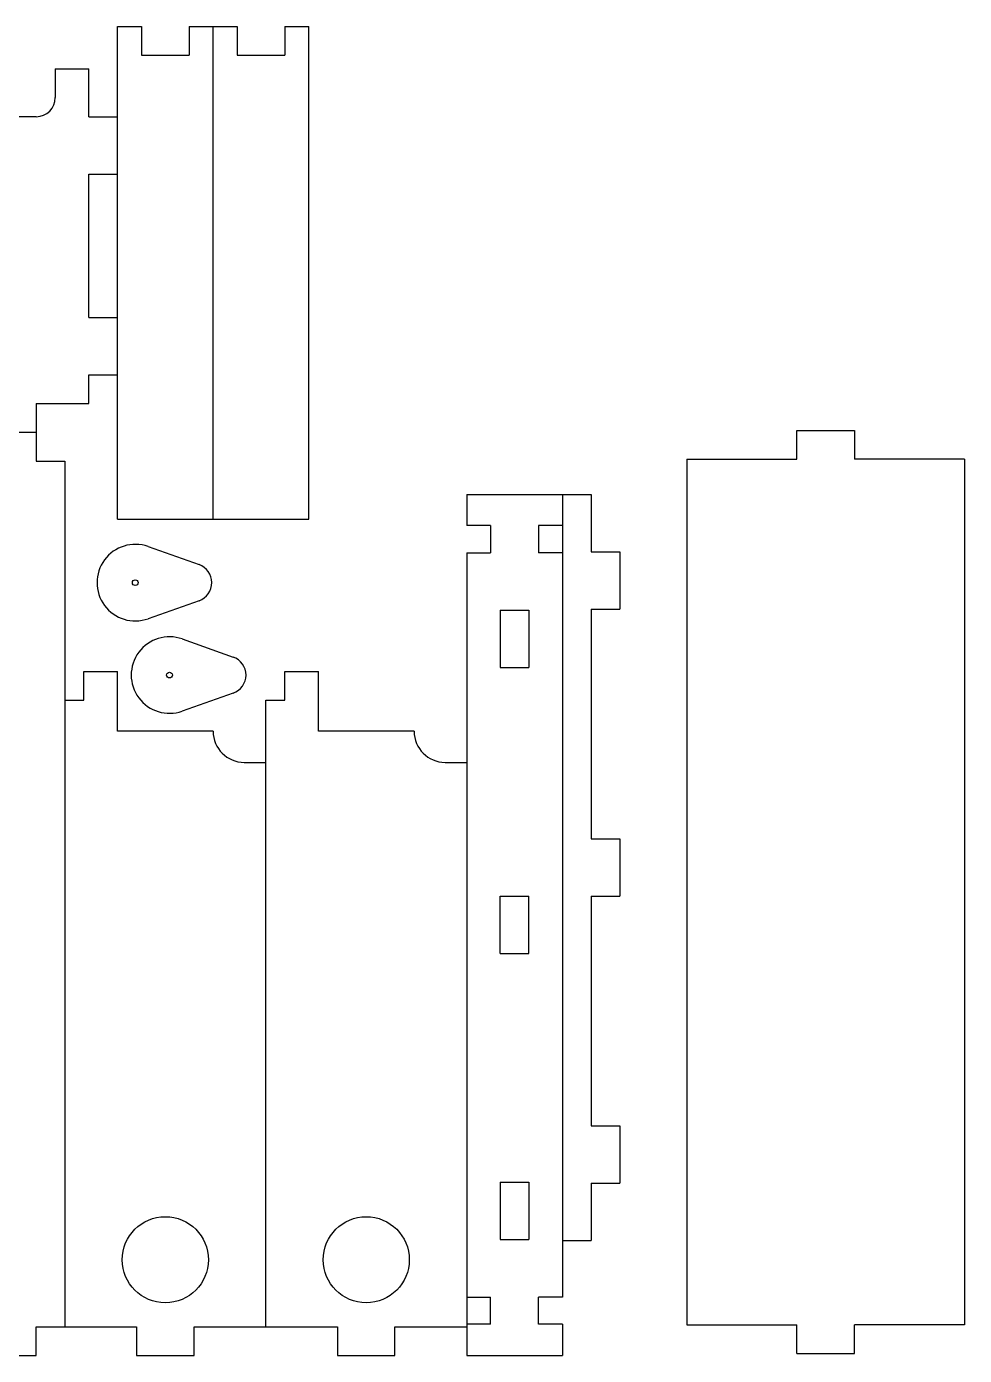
# Model space of a CAD drawing. Header units: millimetres. Extents: x -492 to -44, y 143 to 452.
# Drawn here: x -240 to -43.9, y 142.9 to 420.8 of the extents above; entities that cross this region are included whole.
import ezdxf

# ---------------------------------------------------------------- set-up
doc = ezdxf.new("R2010")
doc.units = ezdxf.units.MM

msp = doc.modelspace()

# ---------------------------------------------------------------- linework, layer by layer
at = {"color": 7, "linetype": 'Continuous', "lineweight": 25}
for p, q in [((-220.97, 317.79), (-220.97, 420.79)), ((-220.97, 420.79), (-215.97, 420.79)), ((-215.97, 420.79), (-215.97, 414.79)), ((-205.97, 420.79), (-195.97, 420.79)), ((-205.97, 420.79), (-205.97, 414.79)), ((-200.97, 317.79), (-200.97, 420.79)), ((-195.97, 420.79), (-195.97, 414.79)), ((-185.97, 420.79), (-185.97, 414.79)), ((-185.97, 420.79), (-180.97, 420.79)), ((-180.97, 317.79), (-180.97, 420.79)), ((-215.97, 414.79), (-205.97, 414.79)), ((-195.97, 414.79), (-185.97, 414.79)), ((-233.97, 411.95), (-226.97, 411.95)), ((-233.97, 411.95), (-233.97, 405.95)), ((-226.97, 401.95), (-226.97, 411.95)), ((-237.97, 401.95), (-249.97, 401.95)), ((-226.97, 401.95), (-220.97, 401.95)), ((-226.97, 389.95), (-220.97, 389.95)), ((-226.97, 359.95), (-226.97, 389.95)), ((-226.97, 359.95), (-220.97, 359.95)), ((-226.97, 347.95), (-220.97, 347.95)), ((-226.97, 341.95), (-226.97, 347.95)), ((-237.97, 341.95), (-226.97, 341.95)), ((-237.97, 341.95), (-237.97, 329.95)), ((-78.92, 330.35), (-78.92, 336.35)), ((-78.92, 336.35), (-66.92, 336.35)), ((-66.92, 336.35), (-66.92, 330.35)), ((-249.97, 335.95), (-237.97, 335.95)), ((-237.97, 329.95), (-231.97, 329.95)), ((-231.97, 329.95), (-231.97, 148.95)), ((-101.92, 330.35), (-78.92, 330.35)), ((-101.92, 330.35), (-101.92, 149.35)), ((-43.92, 330.35), (-66.92, 330.35)), ((-43.92, 330.35), (-43.92, 149.35)), ((-147.97, 322.95), (-121.97, 322.95)), ((-147.97, 322.95), (-147.97, 316.45)), ((-127.97, 322.95), (-127.97, 155.15)), ((-121.97, 322.95), (-121.97, 310.95)), ((-220.97, 317.79), (-180.97, 317.79)), ((-142.97, 316.45), (-147.97, 316.45)), ((-142.97, 316.45), (-142.97, 310.75)), ((-127.97, 316.45), (-132.97, 316.45)), ((-132.97, 316.45), (-132.97, 310.75)), ((-214.58, 312.06), (-203.91, 308.29)), ((-147.97, 310.75), (-147.97, 142.95)), ((-147.97, 310.75), (-142.97, 310.75)), ((-127.97, 310.75), (-132.97, 310.75)), ((-121.97, 310.95), (-115.97, 310.95)), ((-115.97, 310.95), (-115.97, 298.95)), ((-203.91, 300.74), (-214.58, 296.97)), ((-140.97, 298.75), (-140.97, 286.75)), ((-140.97, 298.75), (-134.97, 298.75)), ((-134.97, 298.75), (-134.97, 286.75)), ((-121.97, 298.95), (-115.97, 298.95)), ((-121.97, 298.95), (-121.97, 250.95)), ((-207.44, 292.74), (-196.77, 288.97)), ((-140.97, 286.75), (-134.97, 286.75)), ((-227.97, 279.95), (-227.97, 285.95)), ((-227.97, 285.95), (-220.97, 285.95)), ((-220.97, 273.45), (-220.97, 285.95)), ((-185.97, 279.95), (-185.97, 285.95)), ((-185.97, 285.95), (-178.97, 285.95)), ((-178.97, 273.45), (-178.97, 285.95)), ((-196.77, 281.43), (-207.44, 277.66)), ((-231.97, 279.95), (-227.97, 279.95)), ((-189.97, 148.95), (-189.97, 279.95)), ((-189.97, 279.95), (-185.97, 279.95)), ((-200.97, 273.45), (-220.97, 273.45)), ((-158.97, 273.45), (-178.97, 273.45)), ((-194.47, 266.95), (-189.97, 266.95)), ((-152.47, 266.95), (-147.97, 266.95)), ((-121.97, 250.95), (-115.97, 250.95)), ((-115.97, 250.95), (-115.97, 238.95)), ((-140.97, 238.95), (-134.97, 238.95)), ((-140.97, 226.95), (-140.97, 238.95)), ((-134.97, 226.95), (-134.97, 238.95)), ((-121.97, 238.95), (-115.97, 238.95)), ((-121.97, 238.95), (-121.97, 190.95)), ((-140.97, 226.95), (-134.97, 226.95)), ((-121.97, 190.95), (-115.97, 190.95)), ((-115.97, 190.95), (-115.97, 178.95)), ((-140.97, 179.15), (-134.97, 179.15)), ((-140.97, 179.15), (-140.97, 167.15)), ((-134.97, 179.15), (-134.97, 167.15)), ((-121.97, 178.95), (-115.97, 178.95)), ((-121.97, 178.95), (-121.97, 166.95)), ((-140.97, 167.15), (-134.97, 167.15)), ((-127.97, 166.95), (-121.97, 166.95)), ((-147.97, 155.15), (-142.97, 155.15)), ((-142.97, 149.45), (-142.97, 155.15)), ((-127.97, 155.15), (-132.97, 155.15)), ((-132.97, 149.45), (-132.97, 155.15)), ((-237.97, 148.95), (-216.97, 148.95)), ((-237.97, 142.95), (-237.97, 148.95)), ((-216.97, 148.95), (-216.97, 142.95)), ((-204.97, 148.95), (-174.97, 148.95)), ((-204.97, 142.95), (-204.97, 148.95)), ((-174.97, 148.95), (-174.97, 142.95)), ((-162.97, 148.95), (-147.97, 148.95)), ((-162.97, 142.95), (-162.97, 148.95)), ((-142.97, 149.45), (-147.97, 149.45)), ((-127.97, 149.45), (-132.97, 149.45)), ((-127.97, 149.45), (-127.97, 142.95)), ((-101.92, 149.35), (-78.92, 149.35)), ((-78.92, 143.35), (-78.92, 149.35)), ((-43.92, 149.35), (-66.92, 149.35)), ((-66.92, 143.35), (-66.92, 149.35)), ((-249.97, 142.95), (-237.97, 142.95)), ((-216.97, 142.95), (-204.97, 142.95)), ((-174.97, 142.95), (-162.97, 142.95)), ((-147.97, 142.95), (-127.97, 142.95)), ((-78.92, 143.35), (-66.92, 143.35))]:
    msp.add_line(p, q, dxfattribs=at)
for centre, radius in [((-217.25, 304.52), 0.6), ((-210.1, 285.2), 0.6), ((-210.97, 162.95), 9), ((-168.97, 162.95), 9)]:
    msp.add_circle(centre, radius, dxfattribs=at)
for centre, radius, start, end in [((-237.97, 405.95), 4, 270, 0), ((-217.25, 304.52), 8, 70.5288, 289.4712), ((-205.25, 304.52), 4, 289.4712, 70.5288), ((-210.1, 285.2), 8, 70.5288, 289.4712), ((-198.1, 285.2), 4, 289.4712, 70.5288), ((-194.47, 273.45), 6.5, 180, 270), ((-152.47, 273.45), 6.5, 180, 270)]:
    msp.add_arc(centre, radius, start, end, dxfattribs=at)

doc.saveas('drawing.dxf')
